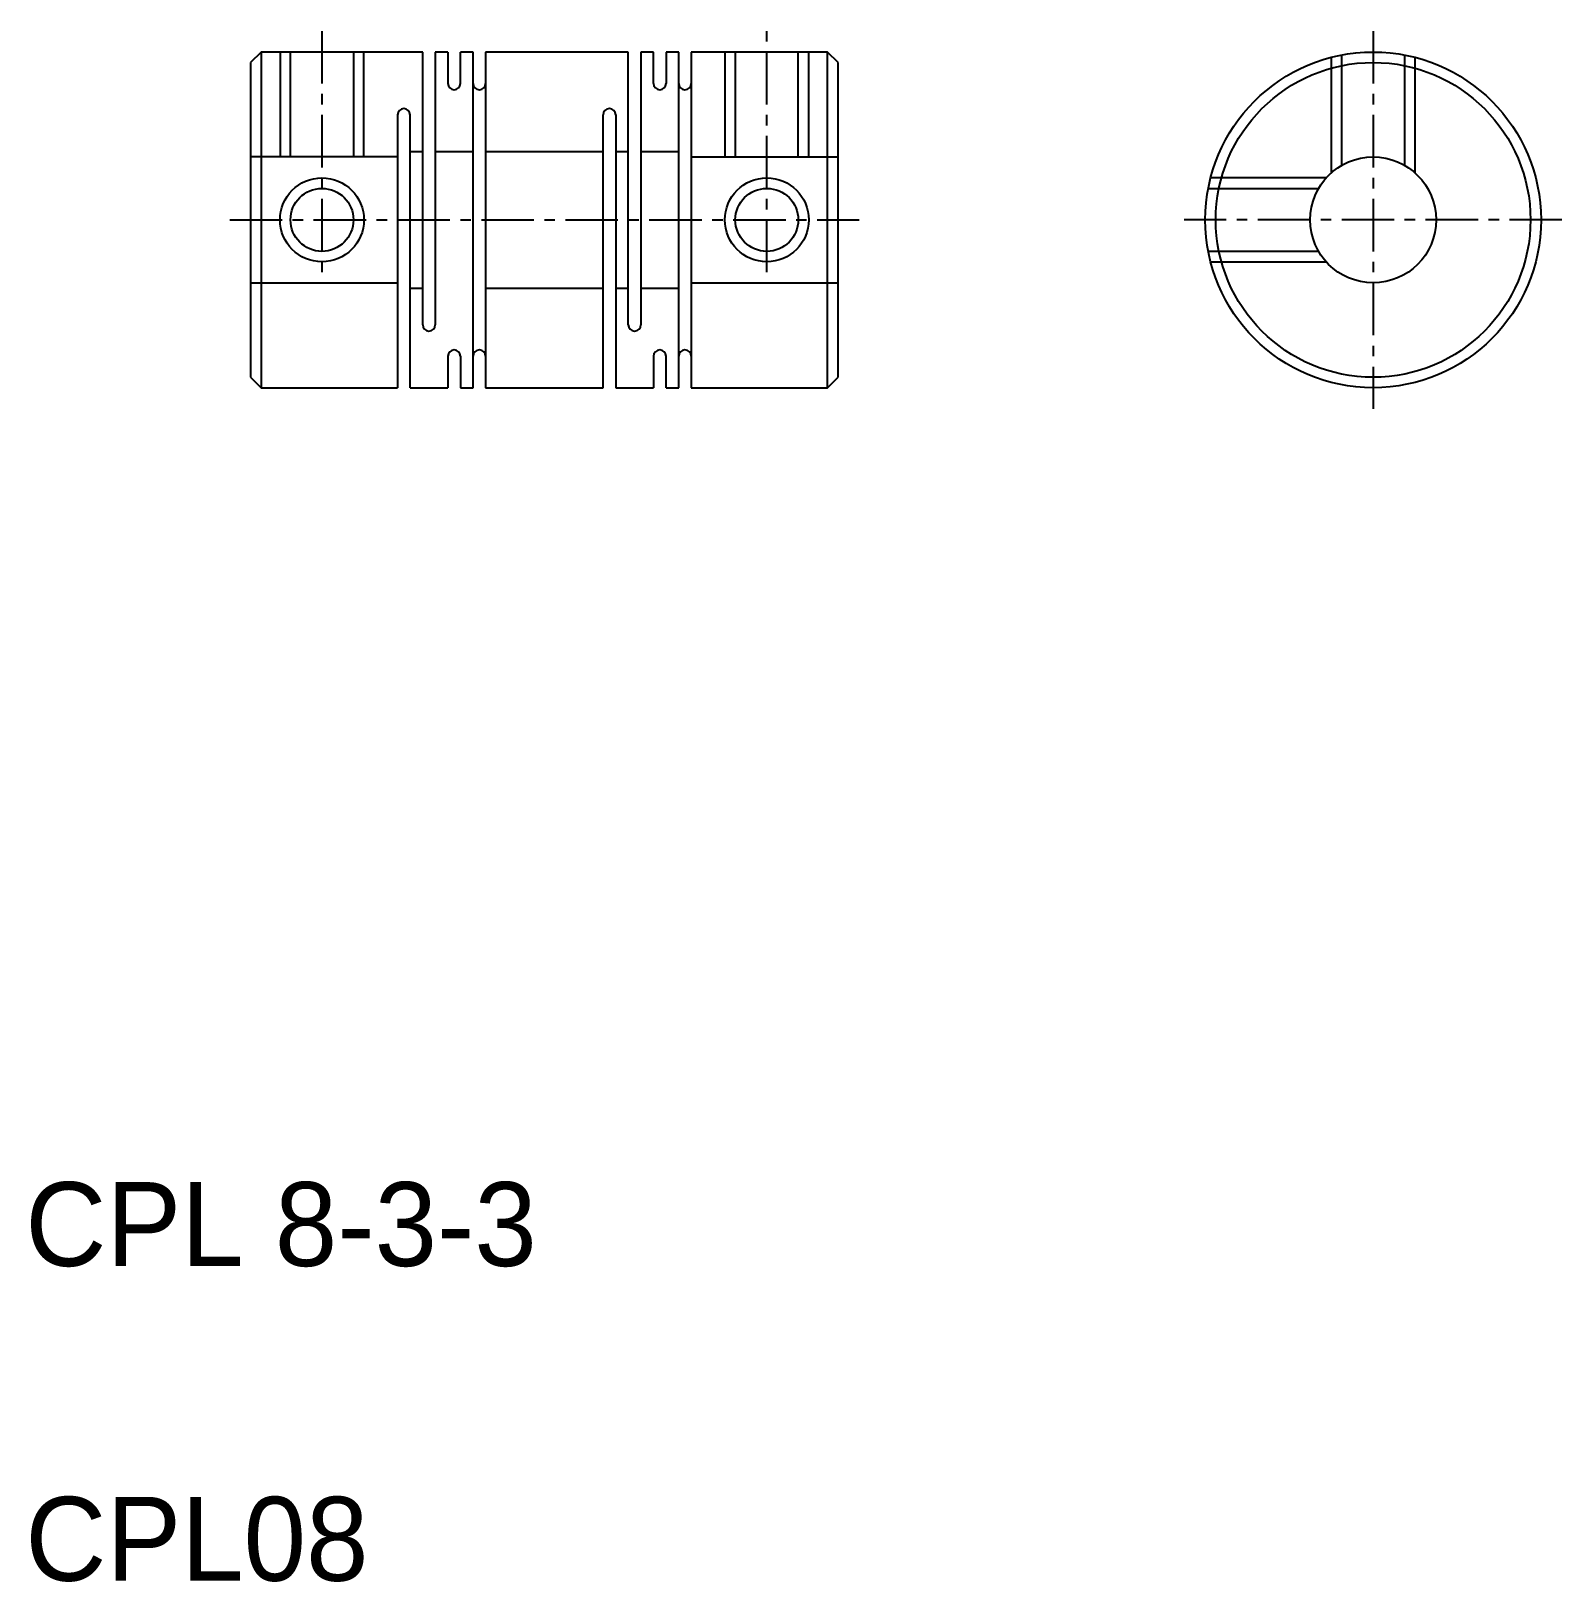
# Model space of a CAD drawing. Extents: x 131 to 167.5, y 94.6 to 131.6.
import ezdxf

# ---------------------------------------------------------------- set-up
doc = ezdxf.new("R2010")
doc.units = 0
doc.linetypes.add('CENTER', pattern=[2, 1.25, -0.25, 0.25, -0.25])
doc.linetypes.add('DASHED', pattern=[19.05, 12.7, -6.35])
doc.layers.get('0').update_dxf_attribs({"linetype": 'CONTINUOUS'})
doc.layers.add('CENTER', color=1, linetype='CENTER')

msp = doc.modelspace()

# ---------------------------------------------------------------- linework, layer by layer
for p, q in [((136.506, 131.056), (136.256, 130.806)), ((140.356, 131.056), (136.506, 131.056)), ((136.506, 131.056), (136.506, 123.056)), ((140.356, 124.556), (140.356, 131.056)), ((140.656, 131.056), (140.656, 124.556)), ((140.956, 131.056), (140.656, 131.056)), ((140.956, 131.056), (140.956, 130.306)), ((141.556, 131.056), (141.256, 131.056)), ((141.256, 130.306), (141.256, 131.056)), ((141.556, 123.056), (141.556, 131.056)), ((141.856, 131.056), (141.856, 123.056)), ((145.256, 131.056), (141.856, 131.056)), ((145.256, 124.556), (145.256, 131.056)), ((145.556, 131.056), (145.556, 124.556)), ((145.856, 131.056), (145.556, 131.056)), ((145.856, 130.306), (145.856, 131.056)), ((146.156, 131.056), (146.156, 130.306)), ((146.456, 131.056), (146.156, 131.056)), ((146.456, 123.056), (146.456, 131.056)), ((146.756, 131.056), (146.756, 123.056)), ((150.006, 131.056), (146.756, 131.056)), ((150.006, 123.056), (150.006, 131.056)), ((150.256, 130.806), (150.006, 131.056)), ((136.256, 130.806), (136.256, 123.306)), ((150.256, 123.306), (150.256, 130.806)), ((139.756, 129.556), (139.756, 123.056)), ((140.056, 123.056), (140.056, 129.556)), ((144.656, 123.056), (144.656, 129.556)), ((144.956, 129.556), (144.956, 123.056)), ((140.956, 123.806), (140.956, 123.056)), ((141.256, 123.806), (141.256, 123.056)), ((145.856, 123.806), (145.856, 123.056)), ((146.156, 123.056), (146.156, 123.806)), ((136.256, 123.306), (136.506, 123.056)), ((150.006, 123.056), (150.256, 123.306)), ((136.506, 123.056), (139.756, 123.056)), ((140.056, 123.056), (140.956, 123.056)), ((141.256, 123.056), (141.556, 123.056)), ((141.856, 123.056), (144.656, 123.056)), ((144.956, 123.056), (145.856, 123.056)), ((146.156, 123.056), (146.456, 123.056)), ((146.756, 123.056), (150.006, 123.056)), ((147.568, 123.056), (147.568, 123.056)), ((148.381, 123.056), (148.381, 123.056))]:
    msp.add_line(p, q)
at = {"color": 3, "linetype": 'DASHED'}
for p, q in [((136.956, 131.056), (136.956, 128.556)), ((137.206, 128.556), (137.206, 131.056)), ((138.706, 131.056), (138.706, 128.556)), ((138.956, 128.556), (138.956, 131.056)), ((147.556, 131.056), (147.556, 128.556)), ((147.806, 131.056), (147.806, 128.562)), ((149.306, 128.556), (149.306, 131.056)), ((149.556, 128.556), (149.556, 131.056)), ((162.006, 130.929), (162.006, 128.174)), ((162.256, 128.355), (162.256, 130.985)), ((163.756, 130.985), (163.756, 128.355)), ((164.006, 128.174), (164.006, 130.929)), ((140.356, 128.681), (140.056, 128.681)), ((141.556, 128.681), (140.656, 128.681)), ((144.656, 128.681), (141.856, 128.681)), ((145.256, 128.681), (144.956, 128.681)), ((146.456, 128.681), (145.556, 128.681)), ((139.756, 128.556), (136.256, 128.556)), ((146.756, 128.556), (150.256, 128.556)), ((161.888, 128.056), (159.133, 128.056)), ((159.077, 127.806), (161.707, 127.806)), ((161.707, 126.306), (159.077, 126.306)), ((159.133, 126.056), (161.888, 126.056)), ((136.256, 125.556), (139.756, 125.556)), ((140.056, 125.431), (140.356, 125.431)), ((141.856, 125.431), (144.656, 125.431)), ((144.956, 125.431), (145.256, 125.431)), ((145.556, 125.431), (146.456, 125.431)), ((146.756, 125.556), (150.256, 125.556))]:
    msp.add_line(p, q, dxfattribs=at)
for centre, radius in [((163.006, 127.056), 4), ((163.006, 127.056), 3.75), ((163.006, 127.056), 1.5), ((137.956, 127.056), 0.75), ((148.556, 127.056), 0.75)]:
    msp.add_circle(centre, radius)
at = {"color": 3, "linetype": 'CONTINUOUS'}
for centre in [(137.956, 127.056), (148.556, 127.056)]:
    msp.add_circle(centre, 1, dxfattribs=at)
for centre, start, end in [((141.106, 130.306), 180, 0), ((141.706, 130.306), 180, 0), ((146.006, 130.306), 180, 0), ((146.606, 130.306), 180, 0), ((139.906, 129.556), 0, 180), ((144.806, 129.556), 0, 180), ((140.506, 124.556), 180, 0), ((145.406, 124.556), 180, 0), ((141.106, 123.806), 0, 180), ((141.706, 123.806), 0, 180), ((146.006, 123.806), 0, 180), ((146.606, 123.806), 0, 180)]:
    msp.add_arc(centre, 0.15, start, end)
at = {"layer": 'CENTER', "color": 1, "linetype": 'CENTER'}
for p, q in [((137.956, 131.556), (137.956, 125.806)), ((148.556, 125.806), (148.556, 131.556)), ((163.006, 131.556), (163.006, 122.556)), ((135.756, 127.056), (150.756, 127.056)), ((167.506, 127.056), (158.506, 127.056))]:
    msp.add_line(p, q, dxfattribs=at)

# ---------------------------------------------------------------- texts
for s, p in [('CPL 8-3-3', (130.886, 102.127)), ('CPL08', (130.886, 94.627))]:
    msp.add_text(s, height=2).set_placement(p)

doc.saveas('drawing.dxf')
